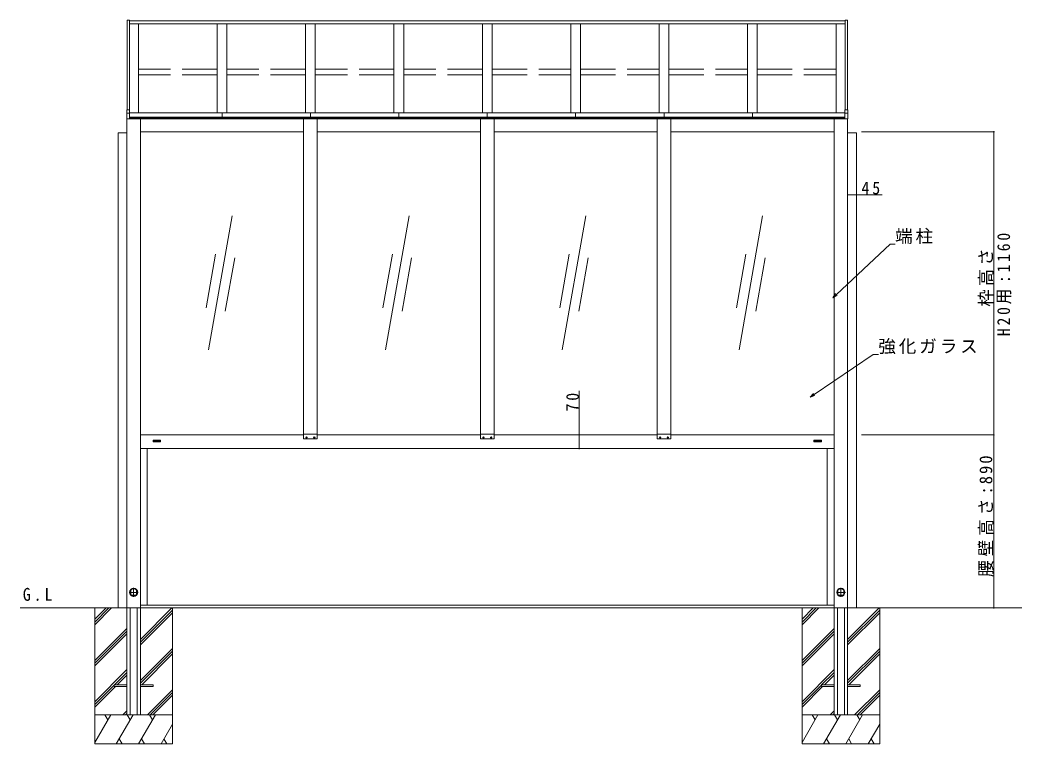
# Model space of a CAD drawing. Units: millimetres, scale not verified. Extents: x -7920 to 7920, y -12800 to 12777.
# Drawn here: x -4362 to 794, y -10186 to -6461 of the extents above; entities that cross this region are included whole.
import ezdxf

# ---------------------------------------------------------------- set-up
doc = ezdxf.new("R2010")
doc.units = ezdxf.units.MM
doc.header["$LTSCALE"] = 60
doc.linetypes.add('USER1', pattern=[4, 3, -1])
doc.linetypes.add('USER2', pattern=[13, 10, -1, 1, -1])
for name, color, linetype, lineweight in [('0-3_YKK_A1', 4, 'Continuous', 18), ('0-4_YKK_D', 6, 'Continuous', 18), ('0-5_YKK_Z1', 7, 'Continuous', 18)]:
    doc.layers.add(name, color=color, linetype=linetype, lineweight=lineweight)
doc.styles.add('ＭＳ ゴシック', font='')
doc.styles.get('ＭＳ ゴシック').set_extended_font_data('MS Gothic')

msp = doc.modelspace()

# ---------------------------------------------------------------- linework, layer by layer
at = {"layer": '0-3_YKK_A1'}
for p, q in [((-3811.83, -6460.71), (-3799.33, -6460.71)), ((-3811.83, -6460.71), (-3811.83, -6923.51)), ((-3799.33, -6460.71), (-3799.33, -6922.72)), ((-116.32, -6464.76), (-3799.33, -6464.76)), ((-116.32, -6480.77), (-3799.33, -6480.77)), ((-3752.83, -6480.77), (-3752.83, -6938.18)), ((-3347.82, -6480.77), (-3347.82, -6938.13)), ((-3297.82, -6480.77), (-3297.82, -6938.13)), ((-2892.82, -6480.77), (-2892.82, -6938.13)), ((-2842.82, -6480.77), (-2842.82, -6938.13)), ((-2437.82, -6480.77), (-2437.82, -6938.13)), ((-2387.82, -6480.77), (-2387.82, -6938.13)), ((-1982.82, -6480.77), (-1982.82, -6938.13)), ((-1932.82, -6480.77), (-1932.82, -6938.13)), ((-1527.82, -6480.77), (-1527.82, -6938.13)), ((-1477.82, -6480.77), (-1477.82, -6938.13)), ((-1072.82, -6480.77), (-1072.82, -6938.13)), ((-1022.82, -6480.77), (-1022.82, -6938.13)), ((-617.82, -6480.77), (-617.82, -6938.13)), ((-567.82, -6480.77), (-567.82, -6938.13)), ((-161.82, -6480.77), (-161.82, -6938.13)), ((-116.32, -6460.71), (-103.82, -6460.71)), ((-116.32, -6460.71), (-116.32, -6922.72)), ((-103.82, -6460.71), (-103.82, -6923.51)), ((-3813.32, -6940.46), (-3813.32, -6923.88)), ((-3813.32, -6940), (-3798.82, -6940)), ((-3813.32, -6968.95), (-3813.32, -6940.46)), ((-3798.82, -6922.68), (-3813.04, -6923.58)), ((-3798.82, -6938.13), (-116.83, -6938.13)), ((-116.83, -6961), (-3798.82, -6961)), ((-3322.82, -6938.13), (-3322.82, -6961)), ((-2867.82, -6938.13), (-2867.82, -6961)), ((-2412.82, -6938.13), (-2412.82, -6961)), ((-1957.82, -6938.13), (-1957.82, -6961)), ((-1502.82, -6938.13), (-1502.82, -6961)), ((-1047.82, -6938.13), (-1047.82, -6961)), ((-592.82, -6938.13), (-592.82, -6961)), ((-116.82, -6922.68), (-102.61, -6923.58)), ((-102.32, -6940), (-116.82, -6940)), ((-102.32, -6940.46), (-102.32, -6923.88)), ((-102.32, -6968.95), (-102.32, -6940.46)), ((-3812.82, -6969.25), (-3812.82, -10036)), ((-116.83, -6965), (-3798.82, -6965)), ((-116.82, -6969), (-3798.82, -6969)), ((-3742.82, -6969), (-3742.82, -10036)), ((-2902.82, -6969), (-2902.82, -8616)), ((-2832.82, -6969), (-2832.82, -8616)), ((-1992.82, -6969), (-1992.82, -8616)), ((-1922.82, -6969), (-1922.82, -8616)), ((-1082.82, -6969), (-1082.82, -8616)), ((-1012.82, -6969), (-1012.82, -8616)), ((-172.82, -6969), (-172.82, -10036)), ((-102.82, -6969.25), (-102.82, -10036)), ((-2902.82, -7036), (-3742.82, -7036)), ((-1992.82, -7036), (-2832.82, -7036)), ((-1082.82, -7036), (-1922.82, -7036)), ((-172.82, -7036), (-1012.82, -7036)), ((-57.82, -7041), (-102.82, -7041)), ((-57.82, -7041), (-57.82, -9486)), ((-3270.46, -7468.18), (-3392.02, -8157.55)), ((-2360.46, -7468.18), (-2482.02, -8157.55)), ((-1450.46, -7468.18), (-1572.02, -8157.55)), ((-540.46, -7468.18), (-662.02, -8157.55)), ((-3356.17, -7666.31), (-3404.79, -7942.06)), ((-2446.17, -7666.31), (-2494.79, -7942.06)), ((-1536.17, -7666.31), (-1584.79, -7942.06)), ((-626.17, -7666.31), (-674.79, -7942.06)), ((-3257.69, -7683.68), (-3306.31, -7959.42)), ((-2347.69, -7683.68), (-2396.31, -7959.42)), ((-1437.69, -7683.68), (-1486.31, -7959.42)), ((-527.69, -7683.68), (-576.31, -7959.42)), ((-3742.82, -8596), (-2902.82, -8596)), ((-2902.82, -8591), (-2832.82, -8591)), ((-2889.87, -8608.59), (-2889.05, -8608.59)), ((-2889.87, -8609.41), (-2889.87, -8608.59)), ((-2889.05, -8609.41), (-2889.87, -8609.41)), ((-2888.23, -8606.95), (-2887.41, -8606.95)), ((-2888.23, -8607.77), (-2888.23, -8606.95)), ((-2888.23, -8611.05), (-2888.23, -8610.23)), ((-2887.41, -8611.05), (-2888.23, -8611.05)), ((-2887.41, -8606.95), (-2887.41, -8607.77)), ((-2887.41, -8610.23), (-2887.41, -8611.05)), ((-2886.59, -8608.59), (-2885.77, -8608.59)), ((-2885.77, -8609.41), (-2886.59, -8609.41)), ((-2885.77, -8608.59), (-2885.77, -8609.41)), ((-2849.87, -8608.59), (-2849.87, -8609.41)), ((-2849.05, -8608.59), (-2849.87, -8608.59)), ((-2849.87, -8609.41), (-2849.05, -8609.41)), ((-2848.23, -8606.95), (-2848.23, -8607.77)), ((-2847.41, -8606.95), (-2848.23, -8606.95)), ((-2848.23, -8610.23), (-2848.23, -8611.05)), ((-2848.23, -8611.05), (-2847.41, -8611.05)), ((-2847.41, -8607.77), (-2847.41, -8606.95)), ((-2847.41, -8611.05), (-2847.41, -8610.23)), ((-2845.77, -8608.59), (-2846.59, -8608.59)), ((-2846.59, -8609.41), (-2845.77, -8609.41)), ((-2845.77, -8609.41), (-2845.77, -8608.59)), ((-2832.82, -8591), (-2832.82, -8616)), ((-2832.82, -8596), (-1992.82, -8596)), ((-1992.82, -8591), (-1922.82, -8591)), ((-1979.87, -8608.59), (-1979.05, -8608.59)), ((-1979.87, -8609.41), (-1979.87, -8608.59)), ((-1979.05, -8609.41), (-1979.87, -8609.41)), ((-1978.23, -8606.95), (-1977.41, -8606.95)), ((-1978.23, -8607.77), (-1978.23, -8606.95)), ((-1978.23, -8611.05), (-1978.23, -8610.23)), ((-1977.41, -8611.05), (-1978.23, -8611.05)), ((-1977.41, -8606.95), (-1977.41, -8607.77)), ((-1977.41, -8610.23), (-1977.41, -8611.05)), ((-1976.59, -8608.59), (-1975.77, -8608.59)), ((-1975.77, -8609.41), (-1976.59, -8609.41)), ((-1975.77, -8608.59), (-1975.77, -8609.41)), ((-1939.87, -8608.59), (-1939.87, -8609.41)), ((-1939.05, -8608.59), (-1939.87, -8608.59)), ((-1939.87, -8609.41), (-1939.05, -8609.41)), ((-1938.23, -8606.95), (-1938.23, -8607.77)), ((-1937.41, -8606.95), (-1938.23, -8606.95)), ((-1938.23, -8610.23), (-1938.23, -8611.05)), ((-1938.23, -8611.05), (-1937.41, -8611.05)), ((-1937.41, -8607.77), (-1937.41, -8606.95)), ((-1937.41, -8611.05), (-1937.41, -8610.23)), ((-1935.77, -8608.59), (-1936.59, -8608.59)), ((-1936.59, -8609.41), (-1935.77, -8609.41)), ((-1935.77, -8609.41), (-1935.77, -8608.59)), ((-1922.82, -8591), (-1922.82, -8616)), ((-1922.82, -8596), (-1082.82, -8596)), ((-1082.82, -8591), (-1012.82, -8591)), ((-1069.87, -8608.59), (-1069.05, -8608.59)), ((-1069.87, -8609.41), (-1069.87, -8608.59)), ((-1069.05, -8609.41), (-1069.87, -8609.41)), ((-1068.23, -8606.95), (-1067.41, -8606.95)), ((-1068.23, -8607.77), (-1068.23, -8606.95)), ((-1068.23, -8611.05), (-1068.23, -8610.23)), ((-1067.41, -8611.05), (-1068.23, -8611.05)), ((-1067.41, -8606.95), (-1067.41, -8607.77)), ((-1067.41, -8610.23), (-1067.41, -8611.05)), ((-1066.59, -8608.59), (-1065.77, -8608.59)), ((-1065.77, -8609.41), (-1066.59, -8609.41)), ((-1065.77, -8608.59), (-1065.77, -8609.41)), ((-1029.87, -8608.59), (-1029.87, -8609.41)), ((-1029.05, -8608.59), (-1029.87, -8608.59)), ((-1029.87, -8609.41), (-1029.05, -8609.41)), ((-1028.23, -8606.95), (-1028.23, -8607.77)), ((-1027.41, -8606.95), (-1028.23, -8606.95)), ((-1028.23, -8610.23), (-1028.23, -8611.05)), ((-1028.23, -8611.05), (-1027.41, -8611.05)), ((-1027.41, -8607.77), (-1027.41, -8606.95)), ((-1027.41, -8611.05), (-1027.41, -8610.23)), ((-1025.77, -8608.59), (-1026.59, -8608.59)), ((-1026.59, -8609.41), (-1025.77, -8609.41)), ((-1025.77, -8609.41), (-1025.77, -8608.59)), ((-1012.82, -8591), (-1012.82, -8616)), ((-1012.82, -8596), (-172.82, -8596)), ((-3677.82, -8624), (-3677.82, -8629.8)), ((-3639.82, -8623), (-3676.82, -8623)), ((-3676.82, -8630.8), (-3673.82, -8630.8)), ((-3673.82, -8630.8), (-3673.82, -8624.9)), ((-3642.82, -8624.9), (-3673.82, -8624.9)), ((-3673.77, -8625.2), (-3642.87, -8625.2)), ((-3673.77, -8625.2), (-3673.77, -8630.7)), ((-3658.82, -8627.55), (-3673.77, -8627.55)), ((-3642.87, -8628.99), (-3673.77, -8628.99)), ((-3673.77, -8630.7), (-3642.87, -8630.7)), ((-3658.82, -8623), (-3657.82, -8623)), ((-3658.82, -8626.3), (-3657.82, -8626.3)), ((-3658.82, -8628.39), (-3658.82, -8626.3)), ((-3657.82, -8628.39), (-3658.82, -8628.39)), ((-3657.82, -8628.39), (-3657.82, -8626.3)), ((-3642.87, -8627.55), (-3657.82, -8627.55)), ((-3642.87, -8630.7), (-3642.87, -8625.2)), ((-3642.82, -8630.8), (-3642.82, -8624.9)), ((-3642.82, -8630.8), (-3639.82, -8630.8)), ((-3638.82, -8629.8), (-3638.82, -8624)), ((-276.82, -8629.8), (-276.82, -8624)), ((-275.82, -8623), (-238.82, -8623)), ((-272.82, -8630.8), (-275.82, -8630.8)), ((-272.82, -8630.8), (-272.82, -8624.9)), ((-272.82, -8624.9), (-241.82, -8624.9)), ((-241.87, -8625.2), (-272.77, -8625.2)), ((-272.77, -8630.7), (-272.77, -8625.2)), ((-272.77, -8627.55), (-257.82, -8627.55)), ((-272.77, -8628.99), (-241.87, -8628.99)), ((-241.87, -8630.7), (-272.77, -8630.7)), ((-256.82, -8623), (-257.82, -8623)), ((-256.82, -8626.3), (-257.82, -8626.3)), ((-257.82, -8628.39), (-257.82, -8626.3)), ((-257.82, -8628.39), (-256.82, -8628.39)), ((-256.82, -8628.39), (-256.82, -8626.3)), ((-256.82, -8627.55), (-241.87, -8627.55)), ((-241.87, -8625.2), (-241.87, -8630.7)), ((-241.82, -8630.8), (-241.82, -8624.9)), ((-238.82, -8630.8), (-241.82, -8630.8)), ((-237.82, -8624), (-237.82, -8629.8)), ((-3742.82, -8666), (-172.82, -8666)), ((-3707.82, -8666), (-3707.82, -9471)), ((-207.82, -8666), (-207.82, -9471)), ((-3754.82, -9406), (-3800.82, -9406)), ((-3792.57, -9394.61), (-3792.57, -9417.38)), ((-3790.29, -9419.68), (-3765.36, -9419.68)), ((-3763.07, -9417.38), (-3763.07, -9394.61)), ((-152.57, -9394.61), (-152.57, -9417.38)), ((-150.29, -9419.68), (-125.36, -9419.68)), ((-123.07, -9417.38), (-123.07, -9394.61)), ((-3795.82, -9486), (-3795.82, -10036)), ((-3759.82, -9486), (-3759.82, -10036)), ((-3742.82, -9471), (-172.82, -9471)), ((-155.82, -9486), (-155.82, -10036)), ((-119.82, -9486), (-119.82, -10036)), ((-3877.82, -9890.5), (-3877.82, -9881.5)), ((-3877.82, -9881.5), (-3812.82, -9881.5)), ((-3812.82, -9890.5), (-3877.82, -9890.5)), ((-3742.82, -9881.5), (-3677.82, -9881.5)), ((-3677.82, -9890.5), (-3742.82, -9890.5)), ((-3677.82, -9881.5), (-3677.82, -9890.5)), ((-237.82, -9890.5), (-237.82, -9881.5)), ((-237.82, -9881.5), (-172.82, -9881.5)), ((-172.82, -9890.5), (-237.82, -9890.5)), ((-102.82, -9881.5), (-37.82, -9881.5)), ((-37.82, -9890.5), (-102.82, -9890.5)), ((-37.82, -9881.5), (-37.82, -9890.5))]:
    msp.add_line(p, q, dxfattribs=at)
at = {"layer": '0-3_YKK_A1', "linetype": 'USER1'}
for p, q in [((-3347.82, -6713.68), (-3752.82, -6713.68)), ((-3347.82, -6742.32), (-3752.82, -6742.32)), ((-2892.82, -6713.68), (-3297.82, -6713.68)), ((-2892.82, -6742.32), (-3297.82, -6742.32)), ((-2437.82, -6713.68), (-2842.82, -6713.68)), ((-2437.82, -6742.32), (-2842.82, -6742.32)), ((-1982.82, -6713.68), (-2387.82, -6713.68)), ((-1982.82, -6742.32), (-2387.82, -6742.32)), ((-1932.82, -6713.68), (-1527.82, -6713.68)), ((-1932.82, -6742.32), (-1527.82, -6742.32)), ((-1477.82, -6713.68), (-1072.82, -6713.68)), ((-1477.82, -6742.32), (-1072.82, -6742.32)), ((-1022.82, -6713.68), (-617.82, -6713.68)), ((-1022.82, -6742.32), (-617.82, -6742.32)), ((-567.82, -6713.68), (-161.82, -6713.68)), ((-567.82, -6742.32), (-161.82, -6742.32))]:
    msp.add_line(p, q, dxfattribs=at)
at = {"layer": '0-3_YKK_A1', "linetype": 'USER2'}
for p, q in [((-3777.82, -9429.02), (-3777.82, -9382.97)), ((-137.82, -9429.02), (-137.82, -9382.97)), ((-114.82, -9406), (-160.82, -9406))]:
    msp.add_line(p, q, dxfattribs=at)
at = {"layer": '0-3_YKK_A1'}
for points in [[(-3798.82, -6922.69), (-3798.82, -6939.95), (-3798.82, -6940.25), (-3798.82, -6969.2), (-3798.82, -6969.5), (-3813.03, -6969.25)], [(-116.82, -6922.69), (-116.82, -6939.95), (-116.82, -6940.25), (-116.82, -6969.2), (-116.82, -6969.5), (-102.62, -6969.25)], [(-3812.82, -7041), (-3857.82, -7041), (-3857.82, -9486)], [(-2902.82, -8591), (-2902.82, -8616), (-2832.82, -8616)], [(-1992.82, -8591), (-1992.82, -8616), (-1922.82, -8616)], [(-1082.82, -8591), (-1082.82, -8616), (-1012.82, -8616)]]:
    msp.add_lwpolyline(points, dxfattribs=at)
for centre, radius in [((-2887.82, -8609), 3.5), ((-2847.82, -8609), 3.5), ((-1977.82, -8609), 3.5), ((-1937.82, -8609), 3.5), ((-1067.82, -8609), 3.5), ((-1027.82, -8609), 3.5), ((-3777.82, -9406), 21), ((-137.82, -9406), 21), ((-3777.82, -9406), 20.67), ((-3777.82, -9406), 19), ((-137.82, -9406), 20.67), ((-137.82, -9406), 19)]:
    msp.add_circle(centre, radius, dxfattribs=at)
for centre, radius, start, end in [((-3813.02, -6923.88), 0.3, 93.61996, 180), ((-102.62, -6923.88), 0.3, 0, 86.38004), ((-3813.02, -6968.95), 0.3, 180, 269), ((-102.62, -6968.95), 0.3, 271, 0), ((-2889.05, -8607.77), 0.82, 270, 0), ((-2889.05, -8610.23), 0.82, 0, 90), ((-2886.59, -8607.77), 0.82, 180, 270), ((-2886.59, -8610.23), 0.82, 90, 180), ((-2849.05, -8607.77), 0.82, 270, 0), ((-2849.05, -8610.23), 0.82, 0, 90), ((-2846.59, -8607.77), 0.82, 180, 270), ((-2846.59, -8610.23), 0.82, 90, 180), ((-1979.05, -8607.77), 0.82, 270, 0), ((-1979.05, -8610.23), 0.82, 0, 90), ((-1976.59, -8607.77), 0.82, 180, 270), ((-1976.59, -8610.23), 0.82, 90, 180), ((-1939.05, -8607.77), 0.82, 270, 0), ((-1939.05, -8610.23), 0.82, 0, 90), ((-1936.59, -8607.77), 0.82, 180, 270), ((-1936.59, -8610.23), 0.82, 90, 180), ((-1069.05, -8607.77), 0.82, 270, 0), ((-1069.05, -8610.23), 0.82, 0, 90), ((-1066.59, -8607.77), 0.82, 180, 270), ((-1066.59, -8610.23), 0.82, 90, 180), ((-1029.05, -8607.77), 0.82, 270, 0), ((-1029.05, -8610.23), 0.82, 0, 90), ((-1026.59, -8607.77), 0.82, 180, 270), ((-1026.59, -8610.23), 0.82, 90, 180), ((-3676.82, -8624), 1, 90, 180), ((-3676.82, -8629.8), 1, 180, 270), ((-3639.82, -8624), 1, 0, 90), ((-3639.82, -8629.8), 1, 270, 0), ((-275.82, -8624), 1, 90, 180), ((-275.82, -8629.8), 1, 180, 270), ((-238.82, -8624), 1, 0, 90), ((-238.82, -8629.8), 1, 270, 0), ((-3777.82, -9406), 18.63, 142.33411, 217.66589), ((-3777.82, -9405.98), 18.47, 36.99411, 143.00589), ((-3777.82, -9406), 18.51, 217.1554, 227.66433), ((-3777.82, -9406), 18.51, 227.66433, 312.33567), ((-3777.82, -9406), 18.51, 312.33567, 322.8446), ((-3777.82, -9406), 18.63, 322.33411, 37.66589), ((-137.82, -9406), 18.63, 142.33411, 217.66589), ((-137.82, -9405.98), 18.47, 36.99411, 143.00589), ((-137.82, -9406), 18.51, 217.1554, 227.66433), ((-137.82, -9406), 18.51, 227.66433, 312.33567), ((-137.82, -9406), 18.51, 312.33567, 322.8446), ((-137.82, -9406), 18.63, 322.33411, 37.66589)]:
    msp.add_arc(centre, radius, start, end, dxfattribs=at)
at = {"layer": '0-4_YKK_D'}
for p, q in [((-31.16, -7036), (650.53, -7036)), ((649.53, -7036), (649.53, -8596)), ((-102.82, -7359.54), (-57.82, -7359.54)), ((-57.82, -7359.54), (75.28, -7359.54)), ((-161.09, -7873.02), (115.37, -7613.5)), ((115.37, -7613.5), (141.47, -7613.5)), ((-179.69, -7890.47), (-165.77, -7868.03)), ((-179.69, -7890.47), (-161.09, -7873.02)), ((-156.42, -7878), (-179.69, -7890.47)), ((-275.06, -8387.52), (29.06, -8181.09)), ((29.06, -8181.09), (55.16, -8181.09)), ((-1484.1, -8596), (-1484.1, -8368.6)), ((-296.16, -8401.84), (-278.9, -8381.86)), ((-296.16, -8401.84), (-275.06, -8387.52)), ((-271.22, -8393.17), (-296.16, -8401.84)), ((-1484.1, -8666), (-1484.1, -8596)), ((-31.16, -8596), (650.53, -8596)), ((-31.16, -8596), (650.53, -8596)), ((649.53, -8596), (649.53, -9486))]:
    msp.add_line(p, q, dxfattribs=at)
for centre, start, end in [((649.53, -7036), 90, 270), ((649.53, -7036), 270, 90), ((-102.82, -7359.54), 0, 180), ((-102.82, -7359.54), 180, 0), ((-57.82, -7359.54), 0, 180), ((-57.82, -7359.54), 180, 0), ((-1484.1, -8596), 90, 270), ((-1484.1, -8596), 270, 90), ((649.53, -8596), 90, 270), ((649.53, -8596), 90, 270), ((649.53, -8596), 270, 90), ((649.53, -8596), 270, 90), ((-1484.1, -8666), 90, 270), ((-1484.1, -8666), 270, 90), ((649.53, -9486), 90, 270), ((649.53, -9486), 270, 90)]:
    msp.add_arc(centre, 1.59, start, end, dxfattribs=at)
at = {"layer": '0-5_YKK_Z1'}
for p, q in [((794.25, -9486), (-4362.46, -9486)), ((-3977.82, -9486), (-3977.82, -10186)), ((-3977.82, -9572.54), (-3891.28, -9486)), ((-3977.82, -9558.4), (-3905.42, -9486)), ((-3977.82, -9544.26), (-3919.56, -9486)), ((-3742.82, -9647.62), (-3581.2, -9486)), ((-3577.82, -9486), (-3577.82, -10186)), ((-337.82, -9486), (-337.82, -10186)), ((-337.82, -9572.54), (-251.28, -9486)), ((-337.82, -9558.4), (-265.42, -9486)), ((-337.82, -9544.26), (-279.56, -9486)), ((-102.82, -9647.62), (58.8, -9486)), ((62.18, -9486), (62.18, -10186)), ((-3742.82, -9661.77), (-3577.82, -9496.77)), ((-3742.82, -9675.91), (-3577.82, -9510.91)), ((-102.82, -9661.77), (62.18, -9496.77)), ((-102.82, -9675.91), (62.18, -9510.91)), ((-3977.82, -9756.39), (-3812.82, -9591.39)), ((-337.82, -9756.39), (-172.82, -9591.39)), ((-3977.82, -9770.53), (-3812.82, -9605.53)), ((-3977.82, -9784.67), (-3812.82, -9619.67)), ((-337.82, -9770.53), (-172.82, -9605.53)), ((-337.82, -9784.67), (-172.82, -9619.67)), ((-3742.82, -9859.75), (-3577.82, -9694.76)), ((-3742.82, -9873.9), (-3577.82, -9708.9)), ((-3736.28, -9881.5), (-3577.82, -9723.04)), ((-102.82, -9859.75), (62.18, -9694.76)), ((-102.82, -9873.9), (62.18, -9708.9)), ((-96.28, -9881.5), (62.18, -9723.04)), ((-3977.82, -9968.52), (-3812.82, -9803.52)), ((-3876.66, -9881.5), (-3812.82, -9817.66)), ((-3862.52, -9881.5), (-3812.82, -9831.81)), ((-337.82, -9968.52), (-172.82, -9803.52)), ((-236.66, -9881.5), (-172.82, -9817.66)), ((-222.52, -9881.5), (-172.82, -9831.81)), ((-3977.82, -9982.66), (-3877.82, -9882.66)), ((-3977.82, -9996.81), (-3871.52, -9890.5)), ((-337.82, -9982.66), (-237.82, -9882.66)), ((-337.82, -9996.81), (-231.52, -9890.5)), ((-3706.94, -10036), (-3577.82, -9906.89)), ((-3692.79, -10036), (-3577.82, -9921.03)), ((-3678.65, -10036), (-3577.82, -9935.17)), ((-66.94, -10036), (62.18, -9906.89)), ((-52.79, -10036), (62.18, -9921.03)), ((-38.65, -10036), (62.18, -9935.17)), ((-3977.82, -10178.09), (-3895.79, -10036)), ((-3577.82, -10036), (-3977.82, -10036)), ((-3910.79, -10061.98), (-3925.79, -10036)), ((-3866.92, -10186), (-3780.31, -10036)), ((-3833.17, -10036), (-3812.82, -10015.65)), ((-3819.03, -10036), (-3812.82, -10029.8)), ((-3795.32, -10061.98), (-3810.32, -10036)), ((-3752.35, -10186), (-3665.74, -10036)), ((-3680.75, -10061.98), (-3695.75, -10036)), ((-337.82, -10178.09), (-255.79, -10036)), ((62.18, -10036), (-337.82, -10036)), ((-270.79, -10061.98), (-285.79, -10036)), ((-226.92, -10186), (-140.31, -10036)), ((-193.17, -10036), (-172.82, -10015.65)), ((-179.03, -10036), (-172.82, -10029.8)), ((-155.32, -10061.98), (-170.32, -10036)), ((-112.35, -10186), (-25.74, -10036)), ((-40.75, -10061.98), (-55.75, -10036)), ((-3636.88, -10186), (-3577.82, -10083.71)), ((3.12, -10186), (62.18, -10083.71)), ((-3977.82, -10186), (-3577.82, -10186)), ((-3851.92, -10160.02), (-3836.92, -10186)), ((-3737.35, -10160.02), (-3722.35, -10186)), ((-3621.88, -10160.02), (-3606.88, -10186)), ((-337.82, -10186), (62.18, -10186)), ((-211.92, -10160.02), (-196.92, -10186)), ((-97.35, -10160.02), (-82.35, -10186)), ((18.12, -10160.02), (33.12, -10186))]:
    msp.add_line(p, q, dxfattribs=at)

# ---------------------------------------------------------------- texts
at = {"layer": '0-4_YKK_D', "color": 7, "char_height": 65.98, "attachment_point": 7, "style": 'ＭＳ ゴシック'}
for s, insert in [('\\T1.37;\\W0.9;45', (-31.32, -7358.54)), ('\\T1.17;端柱', (141.47, -7612.9)), ('\\T1.17;強化ガラス', (55.16, -8180.49))]:
    msp.add_mtext(s, dxfattribs=dict(at, insert=insert))
at = {"layer": '0-4_YKK_D', "color": 7, "char_height": 65.98, "attachment_point": 7, "rotation": 90, "style": 'ＭＳ ゴシック'}
for s, insert in [('\\T1.35;\\W0.9;H20用:1160', (740.33, -8087.2)), ('\\T1.17;枠高さ', (648.73, -7936)), ('\\T1.37;\\W0.9;70', (-1484.9, -8475)), ('\\T1.24;\\W0.95;腰壁高さ:890', (648.73, -9326.6))]:
    msp.add_mtext(s, dxfattribs=dict(at, insert=insert))
at = {"layer": '0-5_YKK_Z1', "insert": (-4348.1, -9450.21), "char_height": 65.98, "attachment_point": 7, "style": 'ＭＳ ゴシック'}
msp.add_mtext('\\T1.38;\\W0.9;G.L', dxfattribs=at)

doc.saveas('drawing.dxf')
